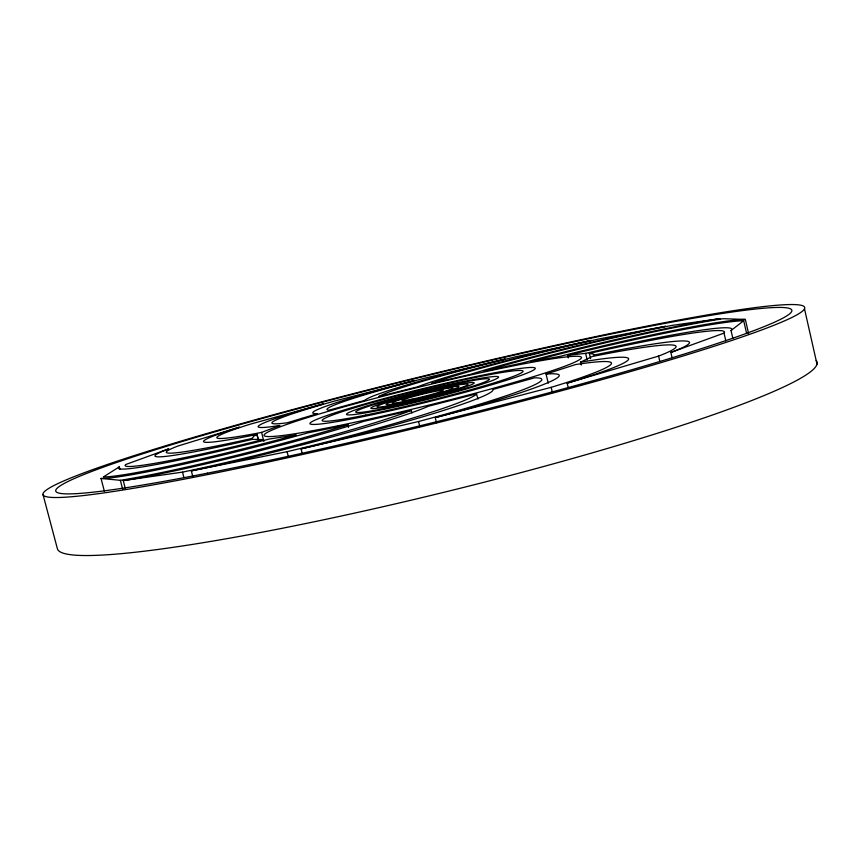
<?xml version="1.0" encoding="UTF-8"?>
<svg xmlns="http://www.w3.org/2000/svg" width="860" height="860" viewBox="0 0 860 860"><rect width="100%" height="100%" fill="white"/><g stroke="black" fill="none" stroke-linecap="round" stroke-linejoin="round"><path stroke-width="1.29" d="M478.052 399.008L476.515 394.106A168.764 11.234 -14.1 0 1 287.089 451.693L191.328 470.871L192.984 477.321M568.342 357.867L567.729 355.277L585.617 353.363A163.819 10.599 -13.5 0 1 731.043 330.541L743.696 320.715L746.62 333.508M119.293 466.873L103.404 476.935A152.242 9.041 -14.2 0 0 293.077 435.784L296.216 434.934L269.492 438.987A146.899 8.503 -14.1 0 1 119.293 466.873L119.959 469.42M257.183 434.408L253.915 436.117L251.991 438.46L249.163 439.094A141.846 7.923 -14 0 1 177.708 446.103L239.435 427.173A138.395 7.632 -14 0 0 256.903 434.461L258.505 439.589M261.569 432.397L279.973 425.453A136.504 7.45 -13.9 0 1 323.467 403.888L250.045 424.238A138.675 7.622 -13.9 0 0 259.365 432.827L261.569 432.397L263.848 441.373M581.124 364.79L580.511 362.21L592.164 356.535L594.894 355.986A170.301 11.47 -13.6 0 1 658.588 356.083L659.803 361.275M411.875 412.961L411.241 410.403L409.854 410.929A164.163 10.546 -14.2 0 1 182.503 472.129L123.249 480.589L125.281 488.373M590.573 358.631L589.337 353.406L593.636 354.202L593.776 355.126A168.055 11.234 -13.6 0 1 670.854 352.45L724.034 333.089L725.84 340.936M435.257 417.627A170.474 11.621 -13.9 0 0 546.057 374.068L575.523 364.565A172.064 11.76 -13.8 0 1 551.174 387.333L435.257 417.627L436.514 422.765M348.515 427.377L347.87 424.797L345.333 425.582A158.391 9.782 -14.2 0 1 120.346 480.31L101.018 478.44L104.425 491.425M568.385 388.333L567.159 383.162L658.588 356.083M476.784 393.794L428.656 406.156A164.228 10.664 -14.1 0 1 191.328 470.871M567.729 355.277L570.32 354.632A161.153 10.137 -13.4 0 1 743.696 320.715M411.241 410.403L363.479 421.432A158.777 9.912 -14.2 0 1 123.249 480.589M301.065 448.888L418.562 421.507A171.527 11.664 -13.9 0 0 534.576 377.83L492.898 389.451A168.323 11.277 -14 0 1 301.065 448.888L302.365 454.048M589.337 353.406L592.293 352.729A166.485 10.89 -13.5 0 1 724.034 333.089M347.87 424.797L307.794 432.881A152.736 9.159 -14.2 0 1 101.018 478.44M580.511 362.21L581.382 364.748M745.351 319.436L723.185 318.705A155.079 9.374 -13.4 0 0 533.189 360.985L530.674 361.662L559.376 356.535A158.283 9.847 -13.4 0 1 745.351 319.436L748.619 333.723M43 494.532L57.373 548.669A391.128 37.421 -13.8 0 0 455.048 489.555A391.128 37.421 -13.8 0 0 816.194 360.469M120.346 480.31L122.69 489.308M182.503 472.129L183.825 477.246M256.903 434.461L258.226 439.643M287.089 451.693L288.39 456.821M418.562 421.507L419.831 426.635M551.174 387.333L552.41 392.515M546.057 374.068L548.239 383.184M585.617 353.363L587.154 359.835M670.854 352.45L672.058 357.61M731.043 330.541L732.827 338.335M804.498 308.848A392.171 24.36 -13.8 0 1 221.256 471.828A392.171 24.36 -13.8 0 1 245.842 422.4A392.171 24.36 -13.8 0 1 804.498 308.848L817 364.167M580.769 362.167A170.377 11.61 -13.7 0 1 567.159 383.162M364.984 400.362L328.8 410.22A137.686 7.525 -13.7 0 1 425.13 378.077L505.228 359.071A138.17 7.611 -13.6 0 0 364.984 400.362M378.798 396.567L417.541 386.86A141.599 7.955 -13.5 0 1 591.336 340.399L515.538 356.835A139.933 7.74 -13.6 0 0 378.798 396.567M168.635 448.888L125.689 464.54A146.512 8.406 -14.1 0 0 260.096 440.331L262.966 439.621L252.517 439.342A141.964 7.987 -14.1 0 1 168.635 448.888M432.655 383.044L431.569 383.442L470.581 374.315A146.447 8.45 -13.5 0 1 665.726 326.284L600.108 338.733A143.846 8.127 -13.5 0 0 432.655 383.044M302.053 418.315L287.39 422.744A137.256 7.482 -13.8 0 1 334.701 401.018L414.004 380.711A136.428 7.45 -13.7 0 0 317.555 413.638L302.053 418.315M485.685 370.81L483.771 371.391L523.428 362.748A152.22 9.105 -13.4 0 1 720.282 318.608L672.079 325.392A149.07 8.675 -13.4 0 0 485.685 370.81M407.522 400.857A31.282 1.892 -13.8 0 0 452.887 388.053A31.282 1.892 -13.8 0 0 407.113 397.589A31.282 1.892 -13.8 0 0 407.522 400.857M412.198 399.147A21.285 1.29 -13.8 0 0 443.169 390.418A21.285 1.29 -13.8 0 0 412.133 396.879A21.285 1.29 -13.8 0 0 412.198 399.147M395.396 404.533A46.934 2.838 -13.8 0 0 467.808 384.796A46.934 2.838 -13.8 0 0 404.35 397.32A46.934 2.838 -13.8 0 0 395.396 404.533M404.651 401.921A37.539 2.268 -13.8 0 0 458.971 386.57A37.539 2.268 -13.8 0 0 403.91 398.062A37.539 2.268 -13.8 0 0 404.651 401.921M383.474 408.672A68.864 4.16 -13.8 0 0 489.093 379.787A68.864 4.16 -13.8 0 0 395.062 398.459A68.864 4.16 -13.8 0 0 383.474 408.672M391.945 405.716A53.202 3.214 -13.8 0 0 473.881 383.366A53.202 3.214 -13.8 0 0 401.749 397.621A53.202 3.214 -13.8 0 0 391.945 405.716M365.661 415.09A103.415 6.256 -13.8 0 0 522.729 371.864A103.415 6.256 -13.8 0 0 379.389 400.61A103.415 6.256 -13.8 0 0 365.661 415.09M378.497 410.435A78.281 4.73 -13.8 0 0 498.241 377.626A78.281 4.73 -13.8 0 0 390.913 398.997A78.281 4.73 -13.8 0 0 378.497 410.435M337.625 425.872A163.454 9.922 -13.8 0 0 581.349 358.061A163.454 9.922 -13.8 0 0 349.224 405.361A163.454 9.922 -13.8 0 0 337.625 425.872M359.469 417.39A116.014 7.02 -13.8 0 0 535.006 368.972A116.014 7.02 -13.8 0 0 373.369 401.502A116.014 7.02 -13.8 0 0 359.469 417.39M207.421 473.161A378.991 23.499 -13.8 0 0 789.856 313.642A378.991 23.499 -13.8 0 0 274.05 415.187A378.991 23.499 -13.8 0 0 207.421 473.161"/></g></svg>
